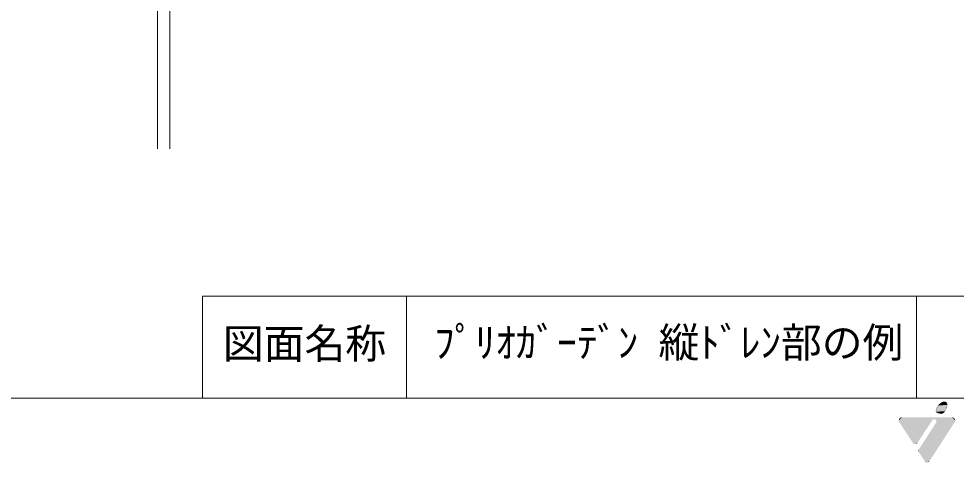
# Model space of a CAD drawing. Units: millimetres, scale not verified. Extents: x -675 to 675, y -471 to 460.
# Drawn here: x -15 to 444.5, y -471.3 to -254.3 of the extents above; entities that cross this region are included whole.
import ezdxf
from ezdxf.enums import TextEntityAlignment as Align

# ---------------------------------------------------------------- set-up
doc = ezdxf.new("R2010")
doc.units = ezdxf.units.MM
doc.header["$LTSCALE"] = 5
for name, color, linetype, lineweight in [('1-D_設備2', 7, 'Continuous', 9), ('E-0', 7, 'Continuous', 9), ('F-F', 7, 'Continuous', 9)]:
    doc.layers.add(name, color=color, linetype=linetype, lineweight=lineweight)
doc.layers.add('E-E', color=7, linetype='Continuous')
doc.styles.add('ＭＳ ゴシック', font='')
doc.styles.get('ＭＳ ゴシック').set_extended_font_data('MS Gothic')

msp = doc.modelspace()

# ---------------------------------------------------------------- hatches: boundary and pattern name
at = {"layer": 'F-F'}
for color, points in [(70, [(435.501, -443.602, 0.09), (434.296, -446.679)]), (70, [(438.455, -441.647, 0.2), (435.501, -443.602)]), (70, [(439.601, -441.923, 0.2), (438.455, -441.647)]), (70, [(438.964, -446.309, 0.09), (440.164, -443.232)]), (70, [(440.164, -443.232, 0.15), (439.601, -441.923)]), (5, [(417.829, -449.326, 0.41), (416.293, -450.864)]), (70, [(434.296, -446.679, 0.15), (437.522, -447.663)]), (70, [(437.522, -447.663, 0.13), (438.964, -446.309)]), (5, [(443.938, -450.862, 0.41), (442.377, -449.325)]), (5, [(416.293, -450.864, 0.12), (416.481, -451.582)]), (5, [(443.696, -451.687, 0.17), (443.938, -450.862)]), (5, [(423.213, -461.887, 0.2), (424.309, -462.355)]), (5, [(424.309, -462.355, 0.25), (425.593, -461.654)]), (5, [(426.245, -464.849, 0.16), (425.964, -465.718)]), (5, [(425.964, -465.718, 0.15), (426.231, -466.586)]), (5, [(429.08, -470.907, 0.19), (430.137, -471.331)]), (5, [(430.137, -471.331, 0.26), (431.446, -470.598)])]:
    msp.add_hatch(color=color, dxfattribs=at).paths.add_polyline_path(points)

# ---------------------------------------------------------------- linework, layer by layer
at = {"layer": '1-D_設備2'}
for p, q in [((52.944, -146.151), (52.944, -317.99)), ((58.944, -152.894), (58.944, -317.99))]:
    msp.add_line(p, q, dxfattribs=at)
at = {"layer": 'F-F'}
for p, q in [((75, -440), (75, -390)), ((675, -390), (75, -390)), ((175, -440), (175, -390)), ((425, -440), (425, -390))]:
    msp.add_line(p, q, dxfattribs=at)
msp.add_lwpolyline([(-675, 460), (675, 460), (675, -440), (-675, -440)], dxfattribs=at)
at = {"layer": 'F-F', "color": 70}
for points in [[(435.501, -443.602), (434.296, -446.679), (440.164, -443.232), (438.964, -446.309)], [(438.455, -441.647), (435.501, -443.602), (439.601, -441.923), (440.164, -443.232)], [(434.296, -446.679), (437.522, -447.663), (438.964, -446.309)]]:
    msp.add_solid(points, dxfattribs=at)
at = {"layer": 'F-F', "color": 5}
for points in [[(442.377, -449.325), (416.293, -450.864), (433.684, -450.282)], [(442.377, -449.325), (417.829, -449.326), (416.293, -450.864)], [(416.293, -450.864), (432.933, -450.455), (433.684, -450.282)], [(442.377, -449.325), (434.563, -452.014), (426.245, -464.849)], [(426.245, -464.849), (443.938, -450.862), (442.377, -449.325)], [(442.377, -449.325), (433.684, -450.282), (434.39, -450.588)], [(442.377, -449.325), (434.39, -450.588), (434.717, -450.926)], [(442.377, -449.325), (434.739, -451.73), (434.563, -452.014)], [(442.377, -449.325), (434.717, -450.926), (434.739, -451.73)], [(416.293, -450.864), (425.593, -461.654), (432.933, -450.455)], [(416.293, -450.864), (424.309, -462.355), (425.593, -461.654)], [(416.293, -450.864), (423.213, -461.887), (424.309, -462.355)], [(416.293, -450.864), (416.481, -451.582), (423.213, -461.887)], [(426.245, -464.849), (443.696, -451.687), (443.938, -450.862)], [(426.245, -464.849), (431.446, -470.598), (443.696, -451.687)], [(426.245, -464.849), (425.964, -465.718), (426.231, -466.586)], [(426.245, -464.849), (426.231, -466.586), (429.08, -470.907)], [(426.245, -464.849), (430.137, -471.331), (431.446, -470.598)], [(426.245, -464.849), (429.08, -470.907), (430.137, -471.331)]]:
    msp.add_solid(points, dxfattribs=at)

# ---------------------------------------------------------------- texts
at = {"layer": 'E-0', "style": 'ＭＳ ゴシック'}
msp.add_text('ﾌﾟﾘｵｶﾞｰﾃﾞﾝ 縦ﾄﾞﾚﾝ部の例', height=14.66, dxfattribs=at).set_placement((188.598, -424.435), align=Align.BOTTOM_LEFT)
at = {"layer": 'E-E', "style": 'ＭＳ ゴシック'}
msp.add_text('図面名称', height=14.66, dxfattribs=at).set_placement((85, -425), align=Align.BOTTOM_LEFT)

doc.saveas('drawing.dxf')
